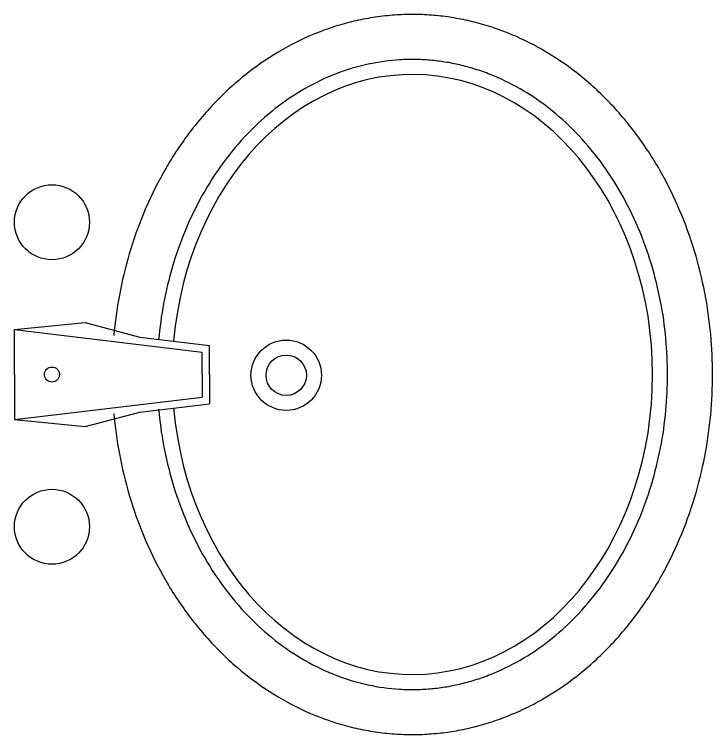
# Model space of a CAD drawing. Header units: millimetres. Extents: x -113526 to 211532, y -79714 to 28306.
# Drawn here: x 44047.6 to 44466.1, y 13438.8 to 13870.9 of the extents above; entities that cross this region are included whole.
import ezdxf

# ---------------------------------------------------------------- set-up
doc = ezdxf.new("R2010")
doc.units = ezdxf.units.MM
doc.layers.add('AP_文字', color=127, linetype='Continuous')

# ---------------------------------------------------------------- blocks, each defined once
blk = doc.blocks.new('A$C5C3A0A85')
at = {"color": 8}
for p, q in [((209.39, 465), (204.7, 417.85)), ((239.39, 465), (209.39, 465)), ((209.39, 465), (224.39, 340)), ((239.39, 465), (269.39, 465)), ((269.39, 465), (254.39, 340)), ((269.39, 465), (274.08, 417.85)), ((204.7, 417.85), (214.39, 381.36)), ((274.08, 417.85), (264.39, 381.36)), ((214.39, 381.36), (219.95, 335)), ((264.39, 381.36), (258.83, 335)), ((239.39, 340), (224.39, 340)), ((239.39, 340), (254.39, 340)), ((239.39, 335), (219.95, 335)), ((239.39, 335), (258.83, 335))]:
    blk.add_line(p, q, dxfattribs=at)
for centre, radius in [((137.89, 440), 25), ((340.89, 440), 25), ((239.39, 440), 5), ((238.91, 283.97), 23.46), ((238.91, 283.97), 13.46)]:
    blk.add_circle(centre, radius, dxfattribs=at)
blk.add_ellipse((239.39, 200), major_axis=(-200, 0), ratio=0.8, start_param=-1.458984, end_param=4.600576, dxfattribs=at)
at = {"color": 4}
blk.add_open_spline([(213.49, 398.84), (204.6, 398.04), (195.56, 396.81), (177.33, 393.4), (168.13, 391.21), (149.79, 385.81), (140.66, 382.6), (122.67, 375.1), (113.8, 370.81), (96.69, 361.24), (88.36, 355.91), (72.51, 344.27), (64.99, 337.96), (50.95, 324.47), (44.45, 317.3), (32.64, 302.25), (27.34, 294.38), (18.09, 278.17), (14.14, 269.85), (9.25, 257.13), (7.8, 252.85), (5.25, 244.3), (4.15, 240.03), (2.32, 231.57), (1.56, 227.28), (0.39, 218.74), (-0.04, 214.48), (-0.55, 206.16), (-0.65, 201.92), (-0.54, 193.78), (-0.36, 189.87), (0.36, 181.5), (0.83, 177.65), (2.09, 169.67), (2.9, 165.54), (4.78, 157.49), (5.89, 153.4), (8.44, 145.22), (9.89, 141.13), (13.04, 133.15), (14.79, 129.13), (18.64, 121.14), (20.73, 117.17), (27.48, 105.42), (32.59, 97.84), (44.04, 83.2), (50.35, 76.18), (64, 62.93), (71.34, 56.69), (86.86, 45.11), (95.03, 39.78), (112.01, 30.11), (120.82, 25.76), (138.72, 18.14), (147.9, 14.83), (166.37, 9.24), (175.66, 6.97), (194.2, 3.39), (203.43, 2.1), (221.63, 0.4), (230.61, 0), (248.17, 0), (257.14, 0.4), (275.34, 2.1), (284.57, 3.39), (303.11, 6.97), (312.41, 9.24), (330.88, 14.83), (340.06, 18.14), (357.96, 25.76), (366.77, 30.11), (383.74, 39.78), (391.91, 45.11), (407.44, 56.69), (414.78, 62.93), (428.43, 76.19), (434.75, 83.2), (446.18, 97.83), (451.3, 105.42), (458.04, 117.17), (460.14, 121.14), (463.99, 129.13), (465.74, 133.15), (468.89, 141.13), (470.34, 145.22), (472.89, 153.4), (474, 157.49), (475.88, 165.53), (476.68, 169.67), (477.95, 177.65), (478.42, 181.5), (479.14, 189.87), (479.32, 193.78), (479.43, 201.92), (479.33, 206.16), (478.82, 214.48), (478.39, 218.74), (477.22, 227.28), (476.46, 231.57), (474.63, 240.03), (473.53, 244.3), (470.98, 252.85), (469.52, 257.13), (464.64, 269.85), (460.7, 278.16), (451.44, 294.39), (446.14, 302.26), (434.33, 317.3), (427.83, 324.47), (413.79, 337.96), (406.27, 344.26), (390.42, 355.91), (382.09, 361.24), (364.98, 370.81), (356.11, 375.1), (338.11, 382.6), (328.99, 385.81), (310.65, 391.21), (301.45, 393.4), (283.22, 396.81), (274.18, 398.04), (265.28, 398.84)], degree=3, knots=[-1.458984, -1.458984, -1.458984, -1.458984, -1.332743, -1.332743, -1.206502, -1.206502, -1.080261, -1.080261, -0.95402, -0.95402, -0.827779, -0.827779, -0.701539, -0.701539, -0.575298, -0.575298, -0.449057, -0.449057, -0.322816, -0.322816, -0.259696, -0.259696, -0.196575, -0.196575, -0.133455, -0.133455, -0.070334, -0.070334, -0.007214, -0.007214, 0.055906, 0.055906, 0.119027, 0.119027, 0.182147, 0.182147, 0.245268, 0.245268, 0.308388, 0.308388, 0.371508, 0.371508, 0.434629, 0.434629, 0.56087, 0.56087, 0.687111, 0.687111, 0.813351, 0.813351, 0.939592, 0.939592, 1.065833, 1.065833, 1.192074, 1.192074, 1.318315, 1.318315, 1.444555, 1.444555, 1.570796, 1.570796, 1.697037, 1.697037, 1.823278, 1.823278, 1.949519, 1.949519, 2.07576, 2.07576, 2.202, 2.202, 2.328241, 2.328241, 2.454482, 2.454482, 2.580723, 2.580723, 2.706964, 2.706964, 2.770084, 2.770084, 2.833205, 2.833205, 2.896325, 2.896325, 2.959445, 2.959445, 3.022566, 3.022566, 3.085686, 3.085686, 3.148807, 3.148807, 3.211927, 3.211927, 3.275048, 3.275048, 3.338168, 3.338168, 3.401288, 3.401288, 3.464409, 3.464409, 3.59065, 3.59065, 3.71689, 3.71689, 3.843131, 3.843131, 3.969372, 3.969372, 4.095613, 4.095613, 4.221854, 4.221854, 4.348095, 4.348095, 4.474335, 4.474335, 4.600576, 4.600576, 4.600576, 4.600576], dxfattribs=at)
at = {"color": 8}
blk.add_open_spline([(216.18, 368.96), (200.25, 367.53), (183.78, 364.55), (159.27, 357.33), (151.17, 354.47), (135.23, 347.84), (127.4, 344.05), (112.38, 335.65), (105.09, 330.97), (91.3, 320.84), (84.8, 315.39), (72.72, 303.78), (67.16, 297.65), (57.13, 284.86), (52.65, 278.21), (44.88, 264.6), (41.59, 257.65), (36.18, 243.56), (34.07, 236.42), (31.04, 222.47), (30.07, 215.31), (29.44, 205.06), (29.36, 201.58), (29.44, 194.89), (29.6, 191.69), (30.19, 184.79), (30.58, 181.63), (31.61, 175.06), (32.28, 171.65), (33.83, 165.01), (34.75, 161.63), (36.86, 154.86), (38.06, 151.47), (41.99, 141.52), (45.22, 134.77), (52.77, 121.62), (57.09, 115.21), (66.81, 102.78), (72.2, 96.78), (83.94, 85.38), (90.28, 79.98), (103.79, 69.91), (110.93, 65.26), (125.83, 56.76), (133.6, 52.92), (149.43, 46.18), (157.59, 43.24), (174.04, 38.27), (182.33, 36.24), (207.19, 31.44), (223.65, 30), (255.13, 30), (271.58, 31.44), (296.45, 36.24), (304.74, 38.27), (321.19, 43.24), (329.35, 46.18), (345.17, 52.92), (352.95, 56.76), (367.85, 65.26), (374.99, 69.91), (388.49, 79.98), (394.84, 85.38), (406.58, 96.78), (411.97, 102.78), (421.69, 115.21), (426.01, 121.62), (433.56, 134.77), (436.79, 141.52), (440.72, 151.47), (441.92, 154.86), (444.03, 161.63), (444.95, 165.01), (446.5, 171.65), (447.16, 175.06), (448.2, 181.63), (448.59, 184.79), (449.18, 191.69), (449.34, 194.89), (449.42, 201.58), (449.34, 205.06), (448.71, 215.31), (447.74, 222.47), (444.71, 236.42), (442.6, 243.56), (437.19, 257.65), (433.89, 264.6), (426.13, 278.21), (421.65, 284.86), (411.62, 297.65), (406.06, 303.78), (393.98, 315.39), (387.48, 320.84), (373.69, 330.97), (366.4, 335.65), (351.38, 344.05), (343.55, 347.84), (327.61, 354.47), (319.51, 357.33), (295, 364.55), (278.53, 367.53), (262.6, 368.96)], degree=3, knots=[-1.458984, -1.458984, -1.458984, -1.458984, -1.206502, -1.206502, -1.080261, -1.080261, -0.95402, -0.95402, -0.827779, -0.827779, -0.701539, -0.701539, -0.575298, -0.575298, -0.449057, -0.449057, -0.322816, -0.322816, -0.196575, -0.196575, -0.070334, -0.070334, -0.007214, -0.007214, 0.055906, 0.055906, 0.119027, 0.119027, 0.182147, 0.182147, 0.245268, 0.245268, 0.308388, 0.308388, 0.434629, 0.434629, 0.56087, 0.56087, 0.687111, 0.687111, 0.813351, 0.813351, 0.939592, 0.939592, 1.065833, 1.065833, 1.192074, 1.192074, 1.318315, 1.318315, 1.570796, 1.570796, 1.823278, 1.823278, 1.949519, 1.949519, 2.07576, 2.07576, 2.202, 2.202, 2.328241, 2.328241, 2.454482, 2.454482, 2.580723, 2.580723, 2.706964, 2.706964, 2.833205, 2.833205, 2.896325, 2.896325, 2.959445, 2.959445, 3.022566, 3.022566, 3.085686, 3.085686, 3.148807, 3.148807, 3.211927, 3.211927, 3.338168, 3.338168, 3.464409, 3.464409, 3.59065, 3.59065, 3.71689, 3.71689, 3.843131, 3.843131, 3.969372, 3.969372, 4.095613, 4.095613, 4.221854, 4.221854, 4.348095, 4.348095, 4.600576, 4.600576, 4.600576, 4.600576], dxfattribs=at)

msp = doc.modelspace()

# ---------------------------------------------------------------- block references
at = {"layer": 'AP_文字', "color": 2, "xscale": 0.9000000059604644, "yscale": 0.9000000059604644, "zscale": 0.9, "rotation": 90}
msp.add_blockref('A$C5C3A0A85', (44466.09, 13439.4), dxfattribs=at)

doc.saveas('drawing.dxf')
